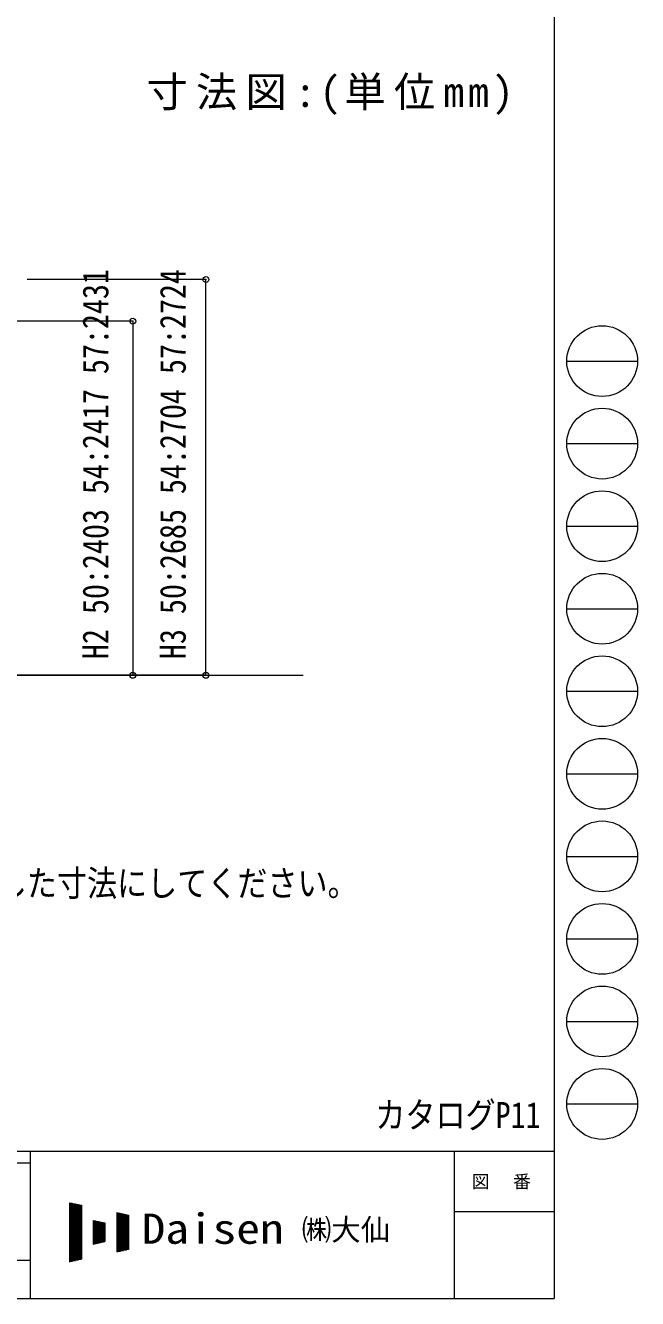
# Model space of a CAD drawing. Units: millimetres at full size, sheet at 1:40; details may follow other scales. Extents: x -11243 to 11243, y -7760 to 7760.
# Drawn here: x 7089 to 11243, y -7760 to 877 of the extents above; entities that cross this region are included whole.
import ezdxf
from ezdxf.enums import TextEntityAlignment as Align

# ---------------------------------------------------------------- set-up
doc = ezdxf.new("R2010")
doc.units = ezdxf.units.MM
doc.header["$LTSCALE"] = 40
doc.header["$PDMODE"] = 32
doc.header["$PDSIZE"] = 40
for name, color, linetype, lineweight in [('0-0_0', 7, 'Continuous', 9), ('0-6_OTH_LINE', 6, 'Continuous', 9), ('0-7_SHAPE', 7, 'Continuous', 9), ('F-0_240', 7, 'Continuous', 9)]:
    doc.layers.add(name, color=color, linetype=linetype, lineweight=lineweight)
doc.styles.add('ＭＳ ゴシック', font='')
doc.styles.get('ＭＳ ゴシック').set_extended_font_data('MS Gothic')

msp = doc.modelspace()

# ---------------------------------------------------------------- linework, layer by layer
at = {"layer": '0-0_0'}
msp.add_line((6042.58, -3531.8), (8973.42, -3531.8), dxfattribs=at)
at = {"layer": '0-6_OTH_LINE'}
for p, q in [((8313.18, -846.72), (7099.86, -846.72)), ((8313.18, -3531.8), (8313.18, -846.72)), ((7817.38, -1129.04), (6092.58, -1129.04)), ((7817.38, -1129.04), (7817.38, -3531.8)), ((8313.18, -3531.8), (6092.58, -3531.8)), ((7817.38, -3531.8), (7099.86, -3531.8))]:
    msp.add_line(p, q, dxfattribs=at)
for p in [(8313.18, -846.72), (7817.38, -1129.04), (7817.38, -3531.8), (8313.18, -3531.8)]:
    msp.add_point(p, dxfattribs=at)
at = {"layer": 'F-0_240', "color": 5}
for p, q in [((10677.26, 7760), (10677.26, -7760)), ((-11242.74, -6760), (10677.26, -6760)), ((7121.58, -6760), (7121.58, -7760)), ((9997.25, -6760), (9997.25, -7760)), ((-11242.74, -6840), (7121.58, -6840)), ((9997.25, -7170), (10677.26, -7170)), ((6001.58, -7500), (7121.58, -7500)), ((-11242.74, -7760), (10677.26, -7760))]:
    msp.add_line(p, q, dxfattribs=at)
at = {"layer": 'F-0_240', "color": 4}
for p, q in [((10762.74, -1400), (11242.74, -1400)), ((10762.74, -1960), (11242.74, -1960)), ((10762.74, -2520), (11242.74, -2520)), ((10762.74, -3080), (11242.74, -3080)), ((10762.74, -3640), (11242.74, -3640)), ((10762.74, -4200), (11242.74, -4200)), ((10762.74, -4760), (11242.74, -4760)), ((10762.74, -5320), (11242.74, -5320)), ((10762.74, -5880), (11242.74, -5880)), ((10762.74, -6440), (11242.74, -6440))]:
    msp.add_line(p, q, dxfattribs=at)
at = {"layer": 'F-0_240'}
for p, q in [((7388.19, -7110.13), (7468.19, -7126.8)), ((7388.19, -7110.13), (7388.19, -7510.13)), ((7388.19, -7113.9), (7406.26, -7113.9)), ((7388.19, -7117.9), (7425.46, -7117.9)), ((7388.19, -7121.9), (7444.66, -7121.9)), ((7388.19, -7125.9), (7463.86, -7125.9)), ((7388.19, -7129.9), (7468.19, -7129.9)), ((7388.19, -7133.9), (7468.19, -7133.9)), ((7388.19, -7137.9), (7468.19, -7137.9)), ((7388.19, -7141.9), (7468.19, -7141.9)), ((7388.19, -7145.9), (7468.19, -7145.9)), ((7388.19, -7149.9), (7468.19, -7149.9)), ((7388.19, -7153.9), (7468.19, -7153.9)), ((7388.19, -7157.9), (7468.19, -7157.9)), ((7388.19, -7161.9), (7468.19, -7161.9)), ((7388.19, -7165.9), (7468.19, -7165.9)), ((7390.57, -7509.64), (7390.57, -7110.63)), ((7394.57, -7508.81), (7394.57, -7111.46)), ((7398.57, -7507.97), (7398.57, -7112.29)), ((7402.57, -7507.14), (7402.57, -7113.13)), ((7406.57, -7506.31), (7406.57, -7113.96)), ((7410.57, -7505.47), (7410.57, -7114.79)), ((7414.57, -7504.64), (7414.57, -7115.63)), ((7418.57, -7503.81), (7418.57, -7116.46)), ((7422.57, -7502.97), (7422.57, -7117.29)), ((7426.57, -7502.14), (7426.57, -7118.13)), ((7430.57, -7501.31), (7430.57, -7118.96)), ((7434.57, -7500.47), (7434.57, -7119.79)), ((7438.57, -7499.64), (7438.57, -7120.63)), ((7442.57, -7498.81), (7442.57, -7121.46)), ((7446.57, -7497.97), (7446.57, -7122.29)), ((7450.57, -7497.14), (7450.57, -7123.13)), ((7454.57, -7496.31), (7454.57, -7123.96)), ((7458.57, -7495.47), (7458.57, -7124.79)), ((7462.57, -7494.64), (7462.57, -7125.63)), ((7466.57, -7493.81), (7466.57, -7126.46)), ((7468.19, -7126.8), (7468.19, -7493.47)), ((7388.19, -7169.9), (7468.19, -7169.9)), ((7388.19, -7173.9), (7468.19, -7173.9)), ((7388.19, -7177.9), (7468.19, -7177.9)), ((7388.19, -7181.9), (7468.19, -7181.9)), ((7388.19, -7185.9), (7468.19, -7185.9)), ((7388.19, -7189.9), (7468.19, -7189.9)), ((7388.19, -7193.9), (7468.19, -7193.9)), ((7388.19, -7197.9), (7468.19, -7197.9)), ((7388.19, -7201.9), (7468.19, -7201.9)), ((7388.19, -7205.9), (7468.19, -7205.9)), ((7388.19, -7209.9), (7468.19, -7209.9)), ((7388.19, -7213.9), (7468.19, -7213.9)), ((7388.19, -7217.9), (7468.19, -7217.9)), ((7388.19, -7221.9), (7468.19, -7221.9)), ((7388.19, -7225.9), (7468.19, -7225.9)), ((7388.19, -7229.9), (7468.19, -7229.9)), ((7388.19, -7233.9), (7468.19, -7233.9)), ((7388.19, -7237.9), (7468.19, -7237.9)), ((7388.19, -7241.9), (7468.19, -7241.9)), ((7388.19, -7245.9), (7468.19, -7245.9)), ((7388.19, -7249.9), (7468.19, -7249.9)), ((7388.19, -7253.9), (7468.19, -7253.9)), ((7548.19, -7230.13), (7628.19, -7246.8)), ((7548.19, -7230.13), (7548.19, -7390.13)), ((7548.19, -7233.9), (7566.26, -7233.9)), ((7548.19, -7237.9), (7585.46, -7237.9)), ((7548.19, -7241.9), (7604.66, -7241.9)), ((7548.19, -7245.9), (7623.86, -7245.9)), ((7548.19, -7249.9), (7628.19, -7249.9)), ((7548.19, -7253.9), (7628.19, -7253.9)), ((7550.57, -7389.64), (7550.57, -7230.63)), ((7554.57, -7388.81), (7554.57, -7231.46)), ((7558.57, -7387.97), (7558.57, -7232.29)), ((7562.57, -7387.14), (7562.57, -7233.13)), ((7566.57, -7386.31), (7566.57, -7233.96)), ((7570.57, -7385.47), (7570.57, -7234.79)), ((7574.57, -7384.64), (7574.57, -7235.63)), ((7578.57, -7383.81), (7578.57, -7236.46)), ((7582.57, -7382.97), (7582.57, -7237.29)), ((7586.57, -7382.14), (7586.57, -7238.13)), ((7590.57, -7381.31), (7590.57, -7238.96)), ((7594.57, -7380.47), (7594.57, -7239.79)), ((7598.57, -7379.64), (7598.57, -7240.63)), ((7602.57, -7378.81), (7602.57, -7241.46)), ((7606.57, -7377.97), (7606.57, -7242.29)), ((7610.57, -7377.14), (7610.57, -7243.13)), ((7614.57, -7376.31), (7614.57, -7243.96)), ((7618.57, -7375.47), (7618.57, -7244.79)), ((7622.57, -7374.64), (7622.57, -7245.63)), ((7626.57, -7373.81), (7626.57, -7246.46)), ((7628.19, -7246.8), (7628.19, -7373.47)), ((7708.19, -7176.8), (7788.19, -7193.47)), ((7708.19, -7176.8), (7708.19, -7443.47)), ((7708.19, -7177.9), (7713.46, -7177.9)), ((7708.19, -7181.9), (7732.66, -7181.9)), ((7708.19, -7185.9), (7751.86, -7185.9)), ((7708.19, -7189.9), (7771.06, -7189.9)), ((7708.19, -7193.9), (7788.19, -7193.9)), ((7708.19, -7197.9), (7788.19, -7197.9)), ((7708.19, -7201.9), (7788.19, -7201.9)), ((7708.19, -7205.9), (7788.19, -7205.9)), ((7708.19, -7209.9), (7788.19, -7209.9)), ((7708.19, -7213.9), (7788.19, -7213.9)), ((7708.19, -7217.9), (7788.19, -7217.9)), ((7708.19, -7221.9), (7788.19, -7221.9)), ((7708.19, -7225.9), (7788.19, -7225.9)), ((7708.19, -7229.9), (7788.19, -7229.9)), ((7708.19, -7233.9), (7788.19, -7233.9)), ((7708.19, -7237.9), (7788.19, -7237.9)), ((7708.19, -7241.9), (7788.19, -7241.9)), ((7708.19, -7245.9), (7788.19, -7245.9)), ((7708.19, -7249.9), (7788.19, -7249.9)), ((7708.19, -7253.9), (7788.19, -7253.9)), ((7710.57, -7442.97), (7710.57, -7177.29)), ((7714.57, -7442.14), (7714.57, -7178.13)), ((7718.57, -7441.31), (7718.57, -7178.96)), ((7722.57, -7440.47), (7722.57, -7179.79)), ((7726.57, -7439.64), (7726.57, -7180.63)), ((7730.57, -7438.81), (7730.57, -7181.46)), ((7734.57, -7437.97), (7734.57, -7182.29)), ((7738.57, -7437.14), (7738.57, -7183.13)), ((7742.57, -7436.31), (7742.57, -7183.96)), ((7746.57, -7435.47), (7746.57, -7184.79)), ((7750.57, -7434.64), (7750.57, -7185.63)), ((7754.57, -7433.81), (7754.57, -7186.46)), ((7758.57, -7432.97), (7758.57, -7187.29)), ((7762.57, -7432.14), (7762.57, -7188.13)), ((7766.57, -7431.31), (7766.57, -7188.96)), ((7770.57, -7430.47), (7770.57, -7189.79)), ((7774.57, -7429.64), (7774.57, -7190.63)), ((7778.57, -7428.81), (7778.57, -7191.46)), ((7782.57, -7427.97), (7782.57, -7192.29)), ((7786.57, -7427.14), (7786.57, -7193.13)), ((7788.19, -7193.47), (7788.19, -7426.8)), ((7388.19, -7257.9), (7468.19, -7257.9)), ((7388.19, -7261.9), (7468.19, -7261.9)), ((7388.19, -7265.9), (7468.19, -7265.9)), ((7388.19, -7269.9), (7468.19, -7269.9)), ((7388.19, -7273.9), (7468.19, -7273.9)), ((7388.19, -7277.9), (7468.19, -7277.9)), ((7388.19, -7281.9), (7468.19, -7281.9)), ((7388.19, -7285.9), (7468.19, -7285.9)), ((7388.19, -7289.9), (7468.19, -7289.9)), ((7388.19, -7293.9), (7468.19, -7293.9)), ((7388.19, -7297.9), (7468.19, -7297.9)), ((7388.19, -7301.9), (7468.19, -7301.9)), ((7388.19, -7305.9), (7468.19, -7305.9)), ((7388.19, -7309.9), (7468.19, -7309.9)), ((7388.19, -7313.9), (7468.19, -7313.9)), ((7388.19, -7317.9), (7468.19, -7317.9)), ((7388.19, -7321.9), (7468.19, -7321.9)), ((7388.19, -7325.9), (7468.19, -7325.9)), ((7388.19, -7329.9), (7468.19, -7329.9)), ((7388.19, -7333.9), (7468.19, -7333.9)), ((7388.19, -7337.9), (7468.19, -7337.9)), ((7548.19, -7257.9), (7628.19, -7257.9)), ((7548.19, -7261.9), (7628.19, -7261.9)), ((7548.19, -7265.9), (7628.19, -7265.9)), ((7548.19, -7269.9), (7628.19, -7269.9)), ((7548.19, -7273.9), (7628.19, -7273.9)), ((7548.19, -7277.9), (7628.19, -7277.9)), ((7548.19, -7281.9), (7628.19, -7281.9)), ((7548.19, -7285.9), (7628.19, -7285.9)), ((7548.19, -7289.9), (7628.19, -7289.9)), ((7548.19, -7293.9), (7628.19, -7293.9)), ((7548.19, -7297.9), (7628.19, -7297.9)), ((7548.19, -7301.9), (7628.19, -7301.9)), ((7548.19, -7305.9), (7628.19, -7305.9)), ((7548.19, -7309.9), (7628.19, -7309.9)), ((7548.19, -7313.9), (7628.19, -7313.9)), ((7548.19, -7317.9), (7628.19, -7317.9)), ((7548.19, -7321.9), (7628.19, -7321.9)), ((7548.19, -7325.9), (7628.19, -7325.9)), ((7548.19, -7329.9), (7628.19, -7329.9)), ((7548.19, -7333.9), (7628.19, -7333.9)), ((7548.19, -7337.9), (7628.19, -7337.9)), ((7708.19, -7257.9), (7788.19, -7257.9)), ((7708.19, -7261.9), (7788.19, -7261.9)), ((7708.19, -7265.9), (7788.19, -7265.9)), ((7708.19, -7269.9), (7788.19, -7269.9)), ((7708.19, -7273.9), (7788.19, -7273.9)), ((7708.19, -7277.9), (7788.19, -7277.9)), ((7708.19, -7281.9), (7788.19, -7281.9)), ((7708.19, -7285.9), (7788.19, -7285.9)), ((7708.19, -7289.9), (7788.19, -7289.9)), ((7708.19, -7293.9), (7788.19, -7293.9)), ((7708.19, -7297.9), (7788.19, -7297.9)), ((7708.19, -7301.9), (7788.19, -7301.9)), ((7708.19, -7305.9), (7788.19, -7305.9)), ((7708.19, -7309.9), (7788.19, -7309.9)), ((7708.19, -7313.9), (7788.19, -7313.9)), ((7708.19, -7317.9), (7788.19, -7317.9)), ((7708.19, -7321.9), (7788.19, -7321.9)), ((7708.19, -7325.9), (7788.19, -7325.9)), ((7708.19, -7329.9), (7788.19, -7329.9)), ((7708.19, -7333.9), (7788.19, -7333.9)), ((7708.19, -7337.9), (7788.19, -7337.9)), ((7388.19, -7341.9), (7468.19, -7341.9)), ((7388.19, -7345.9), (7468.19, -7345.9)), ((7388.19, -7349.9), (7468.19, -7349.9)), ((7388.19, -7353.9), (7468.19, -7353.9)), ((7388.19, -7357.9), (7468.19, -7357.9)), ((7388.19, -7361.9), (7468.19, -7361.9)), ((7388.19, -7365.9), (7468.19, -7365.9)), ((7388.19, -7369.9), (7468.19, -7369.9)), ((7388.19, -7373.9), (7468.19, -7373.9)), ((7388.19, -7377.9), (7468.19, -7377.9)), ((7388.19, -7381.9), (7468.19, -7381.9)), ((7388.19, -7385.9), (7468.19, -7385.9)), ((7388.19, -7389.9), (7468.19, -7389.9)), ((7388.19, -7393.9), (7468.19, -7393.9)), ((7388.19, -7397.9), (7468.19, -7397.9)), ((7388.19, -7401.9), (7468.19, -7401.9)), ((7388.19, -7405.9), (7468.19, -7405.9)), ((7388.19, -7409.9), (7468.19, -7409.9)), ((7388.19, -7413.9), (7468.19, -7413.9)), ((7388.19, -7417.9), (7468.19, -7417.9)), ((7388.19, -7421.9), (7468.19, -7421.9)), ((7388.19, -7425.9), (7468.19, -7425.9)), ((7548.19, -7341.9), (7628.19, -7341.9)), ((7548.19, -7345.9), (7628.19, -7345.9)), ((7548.19, -7349.9), (7628.19, -7349.9)), ((7548.19, -7353.9), (7628.19, -7353.9)), ((7548.19, -7357.9), (7628.19, -7357.9)), ((7548.19, -7361.9), (7628.19, -7361.9)), ((7548.19, -7365.9), (7628.19, -7365.9)), ((7548.19, -7369.9), (7628.19, -7369.9)), ((7548.19, -7390.13), (7628.19, -7373.47)), ((7548.19, -7373.9), (7626.13, -7373.9)), ((7548.19, -7377.9), (7606.93, -7377.9)), ((7548.19, -7381.9), (7587.73, -7381.9)), ((7548.19, -7385.9), (7568.53, -7385.9)), ((7548.19, -7389.9), (7549.33, -7389.9)), ((7708.19, -7341.9), (7788.19, -7341.9)), ((7708.19, -7345.9), (7788.19, -7345.9)), ((7708.19, -7349.9), (7788.19, -7349.9)), ((7708.19, -7353.9), (7788.19, -7353.9)), ((7708.19, -7357.9), (7788.19, -7357.9)), ((7708.19, -7361.9), (7788.19, -7361.9)), ((7708.19, -7365.9), (7788.19, -7365.9)), ((7708.19, -7369.9), (7788.19, -7369.9)), ((7708.19, -7373.9), (7788.19, -7373.9)), ((7708.19, -7377.9), (7788.19, -7377.9)), ((7708.19, -7381.9), (7788.19, -7381.9)), ((7708.19, -7385.9), (7788.19, -7385.9)), ((7708.19, -7389.9), (7788.19, -7389.9)), ((7708.19, -7393.9), (7788.19, -7393.9)), ((7708.19, -7397.9), (7788.19, -7397.9)), ((7708.19, -7401.9), (7788.19, -7401.9)), ((7708.19, -7405.9), (7788.19, -7405.9)), ((7708.19, -7409.9), (7788.19, -7409.9)), ((7708.19, -7413.9), (7788.19, -7413.9)), ((7708.19, -7417.9), (7788.19, -7417.9)), ((7708.19, -7421.9), (7788.19, -7421.9)), ((7708.19, -7425.9), (7788.19, -7425.9)), ((7788.19, -7426.8), (7708.19, -7443.47)), ((7388.19, -7429.9), (7468.19, -7429.9)), ((7388.19, -7433.9), (7468.19, -7433.9)), ((7388.19, -7437.9), (7468.19, -7437.9)), ((7388.19, -7441.9), (7468.19, -7441.9)), ((7388.19, -7445.9), (7468.19, -7445.9)), ((7388.19, -7449.9), (7468.19, -7449.9)), ((7388.19, -7453.9), (7468.19, -7453.9)), ((7388.19, -7457.9), (7468.19, -7457.9)), ((7388.19, -7461.9), (7468.19, -7461.9)), ((7388.19, -7465.9), (7468.19, -7465.9)), ((7388.19, -7469.9), (7468.19, -7469.9)), ((7388.19, -7473.9), (7468.19, -7473.9)), ((7388.19, -7477.9), (7468.19, -7477.9)), ((7388.19, -7481.9), (7468.19, -7481.9)), ((7388.19, -7485.9), (7468.19, -7485.9)), ((7388.19, -7489.9), (7468.19, -7489.9)), ((7468.19, -7493.47), (7388.19, -7510.13)), ((7388.19, -7493.9), (7466.13, -7493.9)), ((7388.19, -7497.9), (7446.93, -7497.9)), ((7388.19, -7501.9), (7427.73, -7501.9)), ((7388.19, -7505.9), (7408.53, -7505.9)), ((7388.19, -7509.9), (7389.33, -7509.9)), ((7708.19, -7429.9), (7773.33, -7429.9)), ((7708.19, -7433.9), (7754.13, -7433.9)), ((7708.19, -7437.9), (7734.93, -7437.9)), ((7708.19, -7441.9), (7715.73, -7441.9))]:
    msp.add_line(p, q, dxfattribs=at)
at = {"layer": 'F-0_240', "color": 4}
for centre in [(11002.74, -1400), (11002.74, -1960), (11002.74, -2520), (11002.74, -3080), (11002.74, -3640), (11002.74, -4200), (11002.74, -4760), (11002.74, -5320), (11002.74, -5880), (11002.74, -6440)]:
    msp.add_circle(centre, 240, dxfattribs=at)

# ---------------------------------------------------------------- texts
at = {"layer": '0-6_OTH_LINE', "color": 7, "style": 'ＭＳ ゴシック', "width": 0.85}
for s, p in [('H2 50:2403 54:2417 57:2431', (7704.57, -3421.54)), ('H3 50:2685 54:2704 57:2724', (8229.55, -3421.54))]:
    msp.add_text(s, height=176, rotation=90, dxfattribs=at).set_placement(p, align=Align.BOTTOM_LEFT)
msp.add_text('・ロング柱:2500（超ロング柱:2800)の場合、H1,H2,H3に300(600）足した寸法にしてください。', height=176, dxfattribs=at).set_placement((575.49, -5082.96), align=Align.BOTTOM_LEFT)
at = {"layer": '0-6_OTH_LINE', "color": 2, "insert": (7909.9, 269.82), "char_height": 205.3, "attachment_point": 7, "style": 'ＭＳ ゴシック'}
msp.add_mtext('\\T1.2;寸法図:(単位mm)', dxfattribs=at)
at = {"layer": '0-7_SHAPE', "style": 'ＭＳ ゴシック', "width": 0.85}
msp.add_text('カタログP11', height=176, dxfattribs=at).set_placement((9463.15, -6655.34), align=Align.BOTTOM_LEFT)
at = {"layer": 'F-0_240', "style": 'ＭＳ ゴシック', "width": 1.15}
msp.add_text('Daisen', height=205.3, dxfattribs=at).set_placement((7877.34, -7450.13), align=Align.BOTTOM_LEFT)
at = {"layer": 'F-0_240', "style": 'ＭＳ ゴシック'}
msp.add_text('㈱大仙\u3000', height=146.6, dxfattribs=at).set_placement((8964.54, -7410.13), align=Align.BOTTOM_LEFT)
at = {"layer": 'F-0_240', "insert": (10117.25, -7020), "char_height": 87.98, "attachment_point": 7, "style": 'ＭＳ ゴシック'}
msp.add_mtext('\\T1.17;図\u3000番', dxfattribs=at)

doc.saveas('drawing.dxf')
